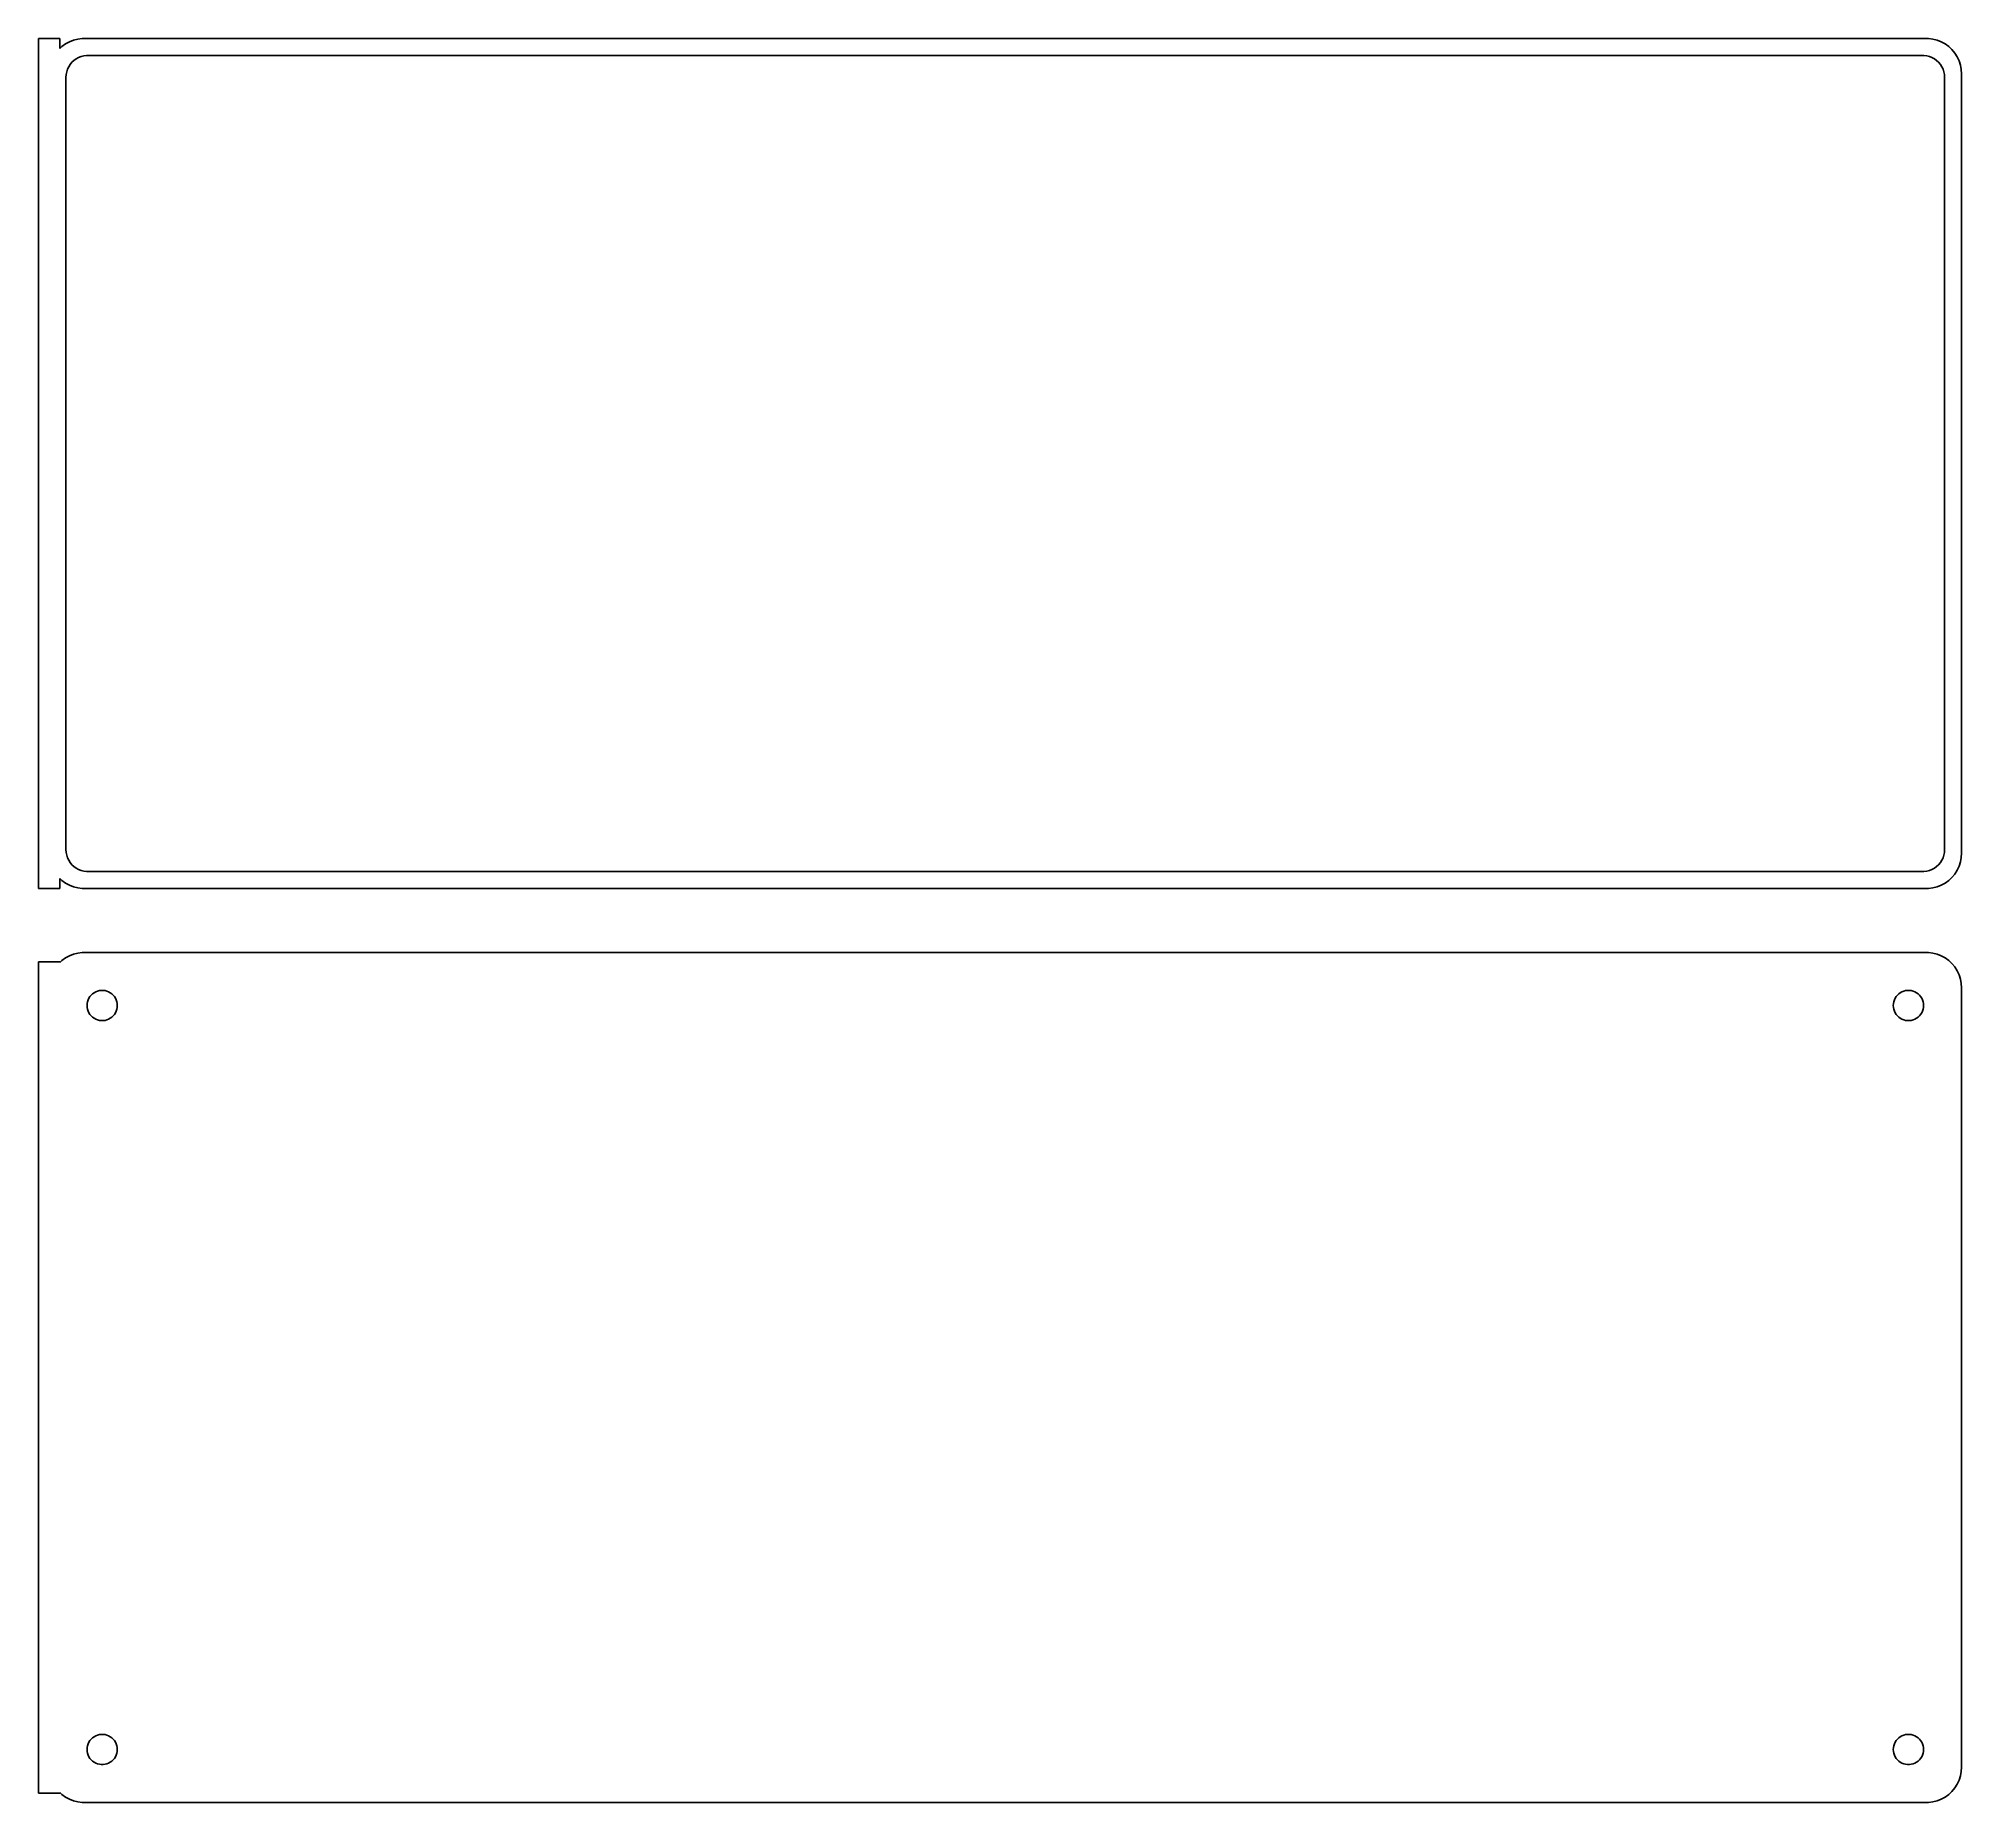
# Model space of a CAD drawing. Header units: metres. Extents: x -136 to 135, y 198 to 447.
import ezdxf

# ---------------------------------------------------------------- set-up
doc = ezdxf.new("R2010")
doc.units = ezdxf.units.M

msp = doc.modelspace()

# ---------------------------------------------------------------- linework, layer by layer
for p, q in [((-133.5, 446.979), (-136.5, 446.979)), ((-136.5, 446.979), (-136.5, 327.021)), ((-133.5, 445.559), (-133.5, 446.979)), ((-133.187, 445.853), (-133.5, 445.559)), ((-132.679, 446.222), (-133.187, 445.853)), ((-132.129, 446.524), (-132.679, 446.222)), ((-131.545, 446.755), (-132.129, 446.524)), ((-130.937, 446.911), (-131.545, 446.755)), ((-130.314, 446.99), (-130.937, 446.911)), ((130.314, 446.99), (-130.314, 446.99)), ((130.937, 446.911), (130.314, 446.99)), ((131.545, 446.755), (130.937, 446.911)), ((132.129, 446.524), (131.545, 446.755)), ((132.679, 446.222), (132.129, 446.524)), ((133.187, 445.853), (132.679, 446.222)), ((133.645, 445.423), (133.187, 445.853)), ((134.045, 444.939), (133.645, 445.423)), ((-132.515, 442.274), (-132.394, 442.646)), ((-132.394, 442.646), (-132.228, 443)), ((-132.228, 443), (-132.018, 443.33)), ((-132.018, 443.33), (-131.769, 443.631)), ((-131.769, 443.631), (-131.484, 443.899)), ((-131.484, 443.899), (-131.168, 444.128)), ((-131.168, 444.128), (-130.825, 444.317)), ((-130.825, 444.317), (-130.462, 444.461)), ((-130.462, 444.461), (-130.083, 444.558)), ((-130.083, 444.558), (-129.695, 444.607)), ((-129.695, 444.607), (129.695, 444.607)), ((129.695, 444.607), (130.083, 444.558)), ((130.083, 444.558), (130.462, 444.461)), ((130.462, 444.461), (130.825, 444.317)), ((130.825, 444.317), (131.168, 444.128)), ((131.168, 444.128), (131.484, 443.899)), ((131.484, 443.899), (131.769, 443.631)), ((131.769, 443.631), (132.018, 443.33)), ((132.018, 443.33), (132.228, 443)), ((132.228, 443), (132.394, 442.646)), ((132.394, 442.646), (132.515, 442.274)), ((134.382, 444.409), (134.045, 444.939)), ((134.649, 443.841), (134.382, 444.409)), ((134.843, 443.243), (134.649, 443.841)), ((134.961, 442.627), (134.843, 443.243)), ((135, 442), (134.961, 442.627)), ((-132.613, 441.5), (-132.588, 441.89)), ((-132.613, 332.5), (-132.613, 441.5)), ((-132.588, 441.89), (-132.515, 442.274)), ((132.515, 442.274), (132.588, 441.89)), ((132.588, 441.89), (132.613, 441.5)), ((132.613, 441.5), (132.613, 332.5)), ((135, 332), (135, 442)), ((-132.588, 332.11), (-132.613, 332.5)), ((-132.515, 331.726), (-132.588, 332.11)), ((-132.394, 331.354), (-132.515, 331.726)), ((-132.228, 331), (-132.394, 331.354)), ((132.394, 331.354), (132.228, 331)), ((132.515, 331.726), (132.394, 331.354)), ((132.588, 332.11), (132.515, 331.726)), ((132.613, 332.5), (132.588, 332.11)), ((134.843, 330.757), (134.961, 331.373)), ((134.961, 331.373), (135, 332)), ((-132.018, 330.67), (-132.228, 331)), ((-131.769, 330.369), (-132.018, 330.67)), ((-131.484, 330.101), (-131.769, 330.369)), ((-131.168, 329.872), (-131.484, 330.101)), ((-130.825, 329.683), (-131.168, 329.872)), ((-130.462, 329.539), (-130.825, 329.683)), ((-130.083, 329.442), (-130.462, 329.539)), ((-129.695, 329.393), (-130.083, 329.442)), ((129.695, 329.393), (-129.695, 329.393)), ((130.083, 329.442), (129.695, 329.393)), ((130.462, 329.539), (130.083, 329.442)), ((130.825, 329.683), (130.462, 329.539)), ((131.168, 329.872), (130.825, 329.683)), ((131.484, 330.101), (131.168, 329.872)), ((131.769, 330.369), (131.484, 330.101)), ((132.018, 330.67), (131.769, 330.369)), ((132.228, 331), (132.018, 330.67)), ((133.187, 328.147), (133.645, 328.577)), ((133.645, 328.577), (134.045, 329.061)), ((134.045, 329.061), (134.382, 329.591)), ((134.382, 329.591), (134.649, 330.159)), ((134.649, 330.159), (134.843, 330.757)), ((-136.5, 327.021), (-133.5, 327.021)), ((-133.5, 327.021), (-133.5, 328.441)), ((-133.5, 328.441), (-133.187, 328.147)), ((-133.187, 328.147), (-132.679, 327.778)), ((-132.679, 327.778), (-132.129, 327.476)), ((-132.129, 327.476), (-131.545, 327.245)), ((-131.545, 327.245), (-130.937, 327.089)), ((-130.937, 327.089), (-130.314, 327.01)), ((-130.314, 327.01), (130.314, 327.01)), ((130.314, 327.01), (130.937, 327.089)), ((130.937, 327.089), (131.545, 327.245)), ((131.545, 327.245), (132.129, 327.476)), ((132.129, 327.476), (132.679, 327.778)), ((132.679, 327.778), (133.187, 328.147)), ((-131.545, 317.755), (-132.129, 317.524)), ((-130.937, 317.911), (-131.545, 317.755)), ((-130.314, 317.99), (-130.937, 317.911)), ((130.314, 317.99), (-130.314, 317.99)), ((130.937, 317.911), (130.314, 317.99)), ((131.545, 317.755), (130.937, 317.911)), ((132.129, 317.524), (131.545, 317.755)), ((-133.5, 316.653), (-136.5, 316.653)), ((-136.5, 316.653), (-136.5, 199.347)), ((-133.187, 316.853), (-133.5, 316.559)), ((-133.5, 316.559), (-133.5, 316.653)), ((-132.679, 317.222), (-133.187, 316.853)), ((-132.129, 317.524), (-132.679, 317.222)), ((132.679, 317.222), (132.129, 317.524)), ((133.187, 316.853), (132.679, 317.222)), ((133.645, 316.423), (133.187, 316.853)), ((134.045, 315.939), (133.645, 316.423)), ((134.382, 315.409), (134.045, 315.939)), ((134.649, 314.841), (134.382, 315.409)), ((-128.861, 312.145), (-128.644, 312.303)), ((-128.644, 312.303), (-128.409, 312.432)), ((-128.409, 312.432), (-128.16, 312.531)), ((-128.16, 312.531), (-127.9, 312.597)), ((-127.9, 312.597), (-127.634, 312.631)), ((-127.634, 312.631), (-127.366, 312.631)), ((-127.366, 312.631), (-127.1, 312.597)), ((-127.1, 312.597), (-126.84, 312.531)), ((-126.84, 312.531), (-126.591, 312.432)), ((-126.591, 312.432), (-126.356, 312.303)), ((-126.356, 312.303), (-126.139, 312.145)), ((126.139, 312.145), (126.356, 312.303)), ((126.356, 312.303), (126.591, 312.432)), ((126.591, 312.432), (126.84, 312.531)), ((126.84, 312.531), (127.1, 312.597)), ((127.1, 312.597), (127.366, 312.631)), ((127.366, 312.631), (127.634, 312.631)), ((127.634, 312.631), (127.9, 312.597)), ((127.9, 312.597), (128.16, 312.531)), ((128.16, 312.531), (128.409, 312.432)), ((128.409, 312.432), (128.644, 312.303)), ((128.644, 312.303), (128.861, 312.145)), ((134.843, 314.243), (134.649, 314.841)), ((134.961, 313.627), (134.843, 314.243)), ((135, 313), (134.961, 313.627)), ((135, 203), (135, 313)), ((-129.635, 310.5), (-129.618, 310.768)), ((-129.618, 310.232), (-129.635, 310.5)), ((-129.618, 310.768), (-129.568, 311.031)), ((-129.568, 309.969), (-129.618, 310.232)), ((-129.568, 311.031), (-129.485, 311.286)), ((-129.485, 309.714), (-129.568, 309.969)), ((-129.485, 311.286), (-129.371, 311.529)), ((-129.371, 309.471), (-129.485, 309.714)), ((-129.371, 311.529), (-129.227, 311.755)), ((-129.227, 311.755), (-129.057, 311.962)), ((-129.057, 311.962), (-128.861, 312.145)), ((-126.139, 312.145), (-125.943, 311.962)), ((-125.943, 311.962), (-125.773, 311.755)), ((-125.773, 311.755), (-125.629, 311.529)), ((-125.629, 311.529), (-125.515, 311.286)), ((-125.515, 309.714), (-125.629, 309.471)), ((-125.515, 311.286), (-125.432, 311.031)), ((-125.432, 309.969), (-125.515, 309.714)), ((-125.432, 311.031), (-125.382, 310.768)), ((-125.382, 310.232), (-125.432, 309.969)), ((-125.382, 310.768), (-125.365, 310.5)), ((-125.365, 310.5), (-125.382, 310.232)), ((125.365, 310.5), (125.382, 310.768)), ((125.382, 310.232), (125.365, 310.5)), ((125.382, 310.768), (125.432, 311.031)), ((125.432, 309.969), (125.382, 310.232)), ((125.432, 311.031), (125.515, 311.286)), ((125.515, 309.714), (125.432, 309.969)), ((125.515, 311.286), (125.629, 311.529)), ((125.629, 309.471), (125.515, 309.714)), ((125.629, 311.529), (125.773, 311.755)), ((125.773, 311.755), (125.943, 311.962)), ((125.943, 311.962), (126.139, 312.145)), ((128.861, 312.145), (129.057, 311.962)), ((129.057, 311.962), (129.227, 311.755)), ((129.227, 311.755), (129.371, 311.529)), ((129.371, 311.529), (129.485, 311.286)), ((129.485, 309.714), (129.371, 309.471)), ((129.485, 311.286), (129.568, 311.031)), ((129.568, 309.969), (129.485, 309.714)), ((129.568, 311.031), (129.618, 310.768)), ((129.618, 310.232), (129.568, 309.969)), ((129.618, 310.768), (129.635, 310.5)), ((129.635, 310.5), (129.618, 310.232)), ((-129.227, 309.245), (-129.371, 309.471)), ((-129.057, 309.038), (-129.227, 309.245)), ((-128.861, 308.855), (-129.057, 309.038)), ((-128.644, 308.697), (-128.861, 308.855)), ((-128.409, 308.568), (-128.644, 308.697)), ((-128.16, 308.469), (-128.409, 308.568)), ((-127.9, 308.403), (-128.16, 308.469)), ((-127.634, 308.369), (-127.9, 308.403)), ((-127.366, 308.369), (-127.634, 308.369)), ((-127.1, 308.403), (-127.366, 308.369)), ((-126.84, 308.469), (-127.1, 308.403)), ((-126.591, 308.568), (-126.84, 308.469)), ((-126.356, 308.697), (-126.591, 308.568)), ((-126.139, 308.855), (-126.356, 308.697)), ((-125.943, 309.038), (-126.139, 308.855)), ((-125.773, 309.245), (-125.943, 309.038)), ((-125.629, 309.471), (-125.773, 309.245)), ((125.773, 309.245), (125.629, 309.471)), ((125.943, 309.038), (125.773, 309.245)), ((126.139, 308.855), (125.943, 309.038)), ((126.356, 308.697), (126.139, 308.855)), ((126.591, 308.568), (126.356, 308.697)), ((126.84, 308.469), (126.591, 308.568)), ((127.1, 308.403), (126.84, 308.469)), ((127.366, 308.369), (127.1, 308.403)), ((127.634, 308.369), (127.366, 308.369)), ((127.9, 308.403), (127.634, 308.369)), ((128.16, 308.469), (127.9, 308.403)), ((128.409, 308.568), (128.16, 308.469)), ((128.644, 308.697), (128.409, 308.568)), ((128.861, 308.855), (128.644, 308.697)), ((129.057, 309.038), (128.861, 308.855)), ((129.227, 309.245), (129.057, 309.038)), ((129.371, 309.471), (129.227, 309.245)), ((-129.485, 206.286), (-129.371, 206.529)), ((-129.371, 206.529), (-129.227, 206.755)), ((-129.227, 206.755), (-129.057, 206.962)), ((-129.057, 206.962), (-128.861, 207.145)), ((-128.861, 207.145), (-128.644, 207.303)), ((-128.644, 207.303), (-128.409, 207.432)), ((-128.409, 207.432), (-128.16, 207.531)), ((-128.16, 207.531), (-127.9, 207.597)), ((-127.9, 207.597), (-127.634, 207.631)), ((-127.634, 207.631), (-127.366, 207.631)), ((-127.366, 207.631), (-127.1, 207.597)), ((-127.1, 207.597), (-126.84, 207.531)), ((-126.84, 207.531), (-126.591, 207.432)), ((-126.591, 207.432), (-126.356, 207.303)), ((-126.356, 207.303), (-126.139, 207.145)), ((-126.139, 207.145), (-125.943, 206.962)), ((-125.943, 206.962), (-125.773, 206.755)), ((-125.773, 206.755), (-125.629, 206.529)), ((-125.629, 206.529), (-125.515, 206.286)), ((125.515, 206.286), (125.629, 206.529)), ((125.629, 206.529), (125.773, 206.755)), ((125.773, 206.755), (125.943, 206.962)), ((125.943, 206.962), (126.139, 207.145)), ((126.139, 207.145), (126.356, 207.303)), ((126.356, 207.303), (126.591, 207.432)), ((126.591, 207.432), (126.84, 207.531)), ((126.84, 207.531), (127.1, 207.597)), ((127.1, 207.597), (127.366, 207.631)), ((127.366, 207.631), (127.634, 207.631)), ((127.634, 207.631), (127.9, 207.597)), ((127.9, 207.597), (128.16, 207.531)), ((128.16, 207.531), (128.409, 207.432)), ((128.409, 207.432), (128.644, 207.303)), ((128.644, 207.303), (128.861, 207.145)), ((128.861, 207.145), (129.057, 206.962)), ((129.057, 206.962), (129.227, 206.755)), ((129.227, 206.755), (129.371, 206.529)), ((129.371, 206.529), (129.485, 206.286)), ((-129.635, 205.5), (-129.618, 205.768)), ((-129.618, 205.232), (-129.635, 205.5)), ((-129.618, 205.768), (-129.568, 206.031)), ((-129.568, 204.969), (-129.618, 205.232)), ((-129.568, 206.031), (-129.485, 206.286)), ((-129.485, 204.714), (-129.568, 204.969)), ((-129.371, 204.471), (-129.485, 204.714)), ((-129.227, 204.245), (-129.371, 204.471)), ((-129.057, 204.038), (-129.227, 204.245)), ((-128.861, 203.855), (-129.057, 204.038)), ((-128.644, 203.697), (-128.861, 203.855)), ((-128.409, 203.568), (-128.644, 203.697)), ((-126.356, 203.697), (-126.591, 203.568)), ((-126.139, 203.855), (-126.356, 203.697)), ((-125.943, 204.038), (-126.139, 203.855)), ((-125.773, 204.245), (-125.943, 204.038)), ((-125.629, 204.471), (-125.773, 204.245)), ((-125.515, 204.714), (-125.629, 204.471)), ((-125.515, 206.286), (-125.432, 206.031)), ((-125.432, 204.969), (-125.515, 204.714)), ((-125.432, 206.031), (-125.382, 205.768)), ((-125.382, 205.232), (-125.432, 204.969)), ((-125.382, 205.768), (-125.365, 205.5)), ((-125.365, 205.5), (-125.382, 205.232)), ((125.365, 205.5), (125.382, 205.768)), ((125.382, 205.232), (125.365, 205.5)), ((125.382, 205.768), (125.432, 206.031)), ((125.432, 204.969), (125.382, 205.232)), ((125.432, 206.031), (125.515, 206.286)), ((125.515, 204.714), (125.432, 204.969)), ((125.629, 204.471), (125.515, 204.714)), ((125.773, 204.245), (125.629, 204.471)), ((125.943, 204.038), (125.773, 204.245)), ((126.139, 203.855), (125.943, 204.038)), ((126.356, 203.697), (126.139, 203.855)), ((126.591, 203.568), (126.356, 203.697)), ((128.644, 203.697), (128.409, 203.568)), ((128.861, 203.855), (128.644, 203.697)), ((129.057, 204.038), (128.861, 203.855)), ((129.227, 204.245), (129.057, 204.038)), ((129.371, 204.471), (129.227, 204.245)), ((129.485, 204.714), (129.371, 204.471)), ((129.485, 206.286), (129.568, 206.031)), ((129.568, 204.969), (129.485, 204.714)), ((129.568, 206.031), (129.618, 205.768)), ((129.618, 205.232), (129.568, 204.969)), ((129.618, 205.768), (129.635, 205.5)), ((129.635, 205.5), (129.618, 205.232)), ((-128.16, 203.469), (-128.409, 203.568)), ((-127.9, 203.403), (-128.16, 203.469)), ((-127.634, 203.369), (-127.9, 203.403)), ((-127.366, 203.369), (-127.634, 203.369)), ((-127.1, 203.403), (-127.366, 203.369)), ((-126.84, 203.469), (-127.1, 203.403)), ((-126.591, 203.568), (-126.84, 203.469)), ((126.84, 203.469), (126.591, 203.568)), ((127.1, 203.403), (126.84, 203.469)), ((127.366, 203.369), (127.1, 203.403)), ((127.634, 203.369), (127.366, 203.369)), ((127.9, 203.403), (127.634, 203.369)), ((128.16, 203.469), (127.9, 203.403)), ((128.409, 203.568), (128.16, 203.469)), ((134.382, 200.591), (134.649, 201.159)), ((134.649, 201.159), (134.843, 201.757)), ((134.843, 201.757), (134.961, 202.373)), ((134.961, 202.373), (135, 203)), ((-136.5, 199.347), (-133.5, 199.347)), ((-133.5, 199.347), (-133.5, 199.441)), ((-133.5, 199.441), (-133.187, 199.147)), ((-133.187, 199.147), (-132.679, 198.778)), ((-132.679, 198.778), (-132.129, 198.476)), ((-132.129, 198.476), (-131.545, 198.245)), ((-131.545, 198.245), (-130.937, 198.089)), ((130.937, 198.089), (131.545, 198.245)), ((131.545, 198.245), (132.129, 198.476)), ((132.129, 198.476), (132.679, 198.778)), ((132.679, 198.778), (133.187, 199.147)), ((133.187, 199.147), (133.645, 199.577)), ((133.645, 199.577), (134.045, 200.061)), ((134.045, 200.061), (134.382, 200.591)), ((-130.937, 198.089), (-130.314, 198.01)), ((-130.314, 198.01), (130.314, 198.01)), ((130.314, 198.01), (130.937, 198.089))]:
    msp.add_line(p, q)

doc.saveas('drawing.dxf')
